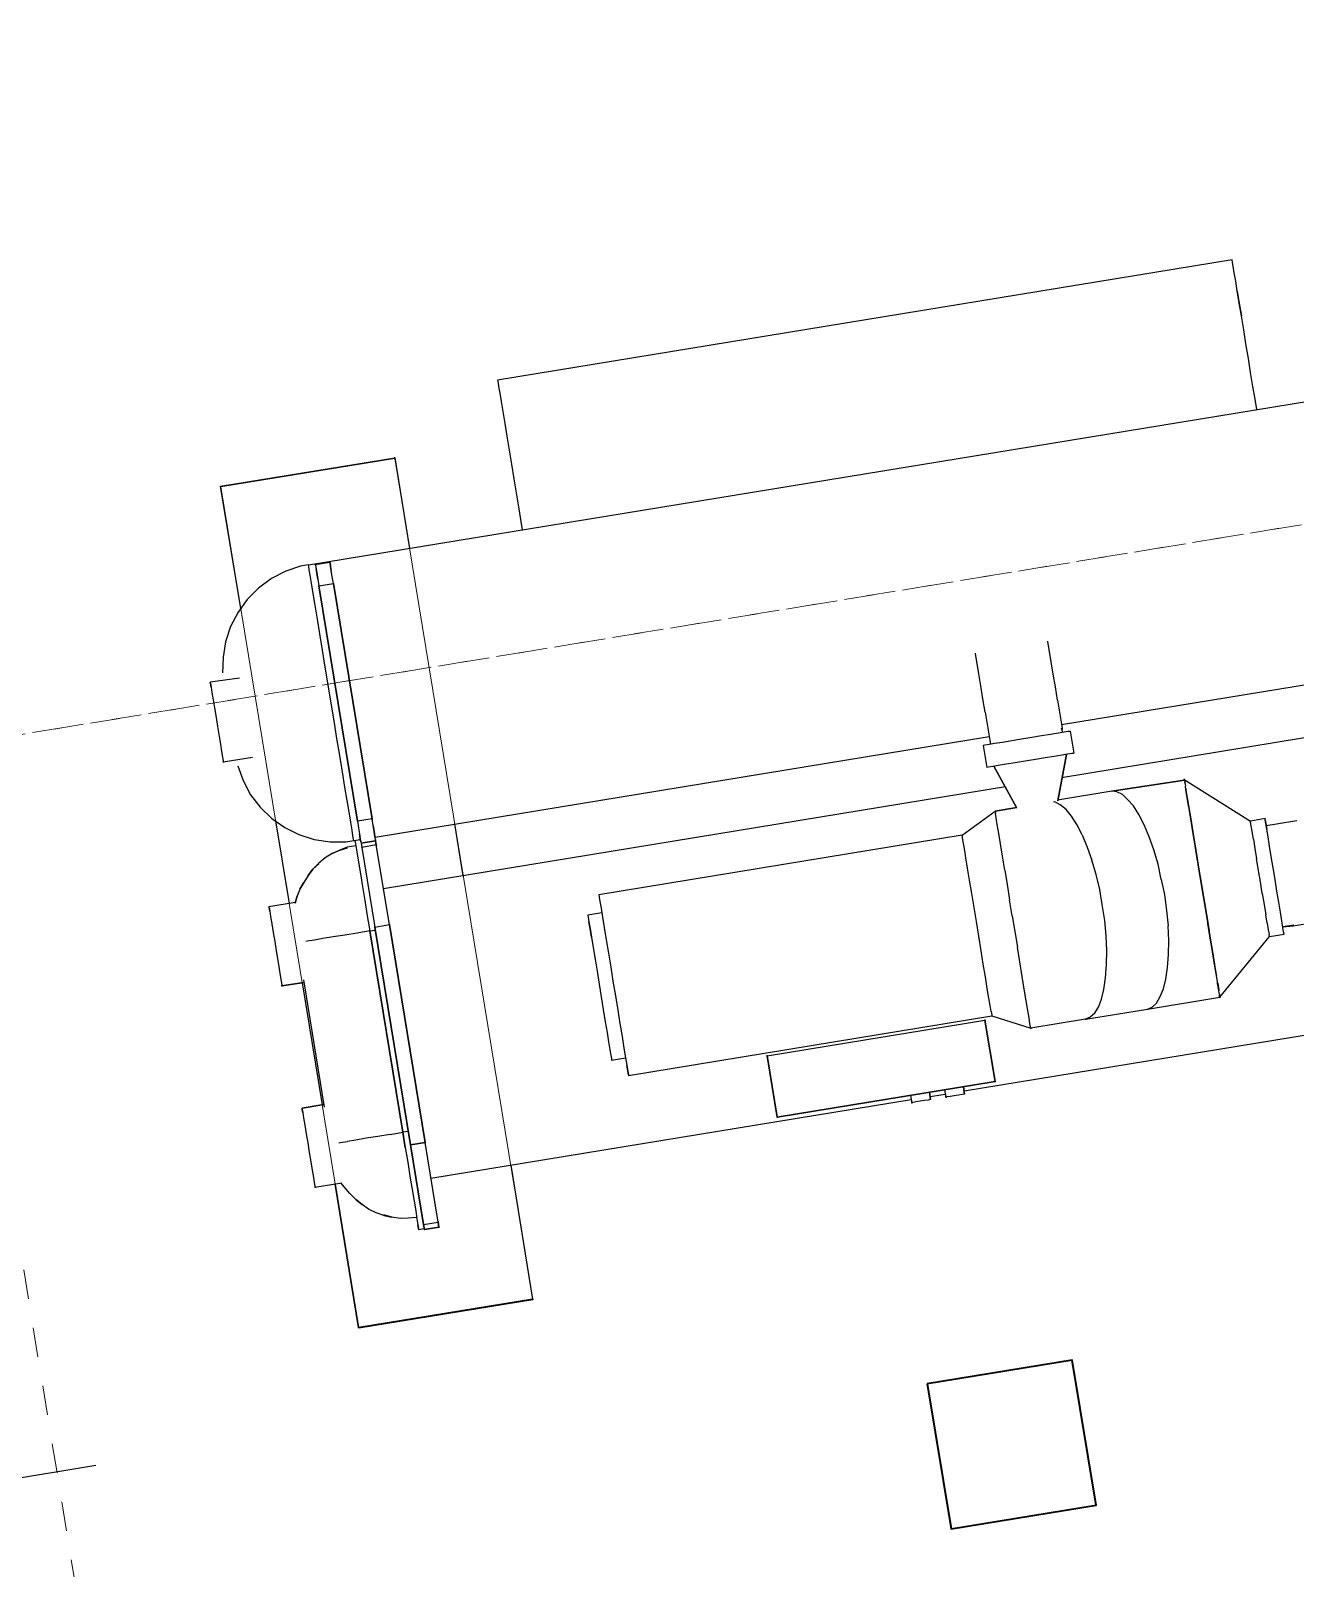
# Model space of a CAD drawing. Header units: metres. Extents: x 2 to 659295185, y -28 to 1124222152.
# Drawn here: x 655597.12 to 655601.42, y 1126538.44 to 1126543.67 of the extents above; entities that cross this region are included whole.
import ezdxf

# ---------------------------------------------------------------- set-up
doc = ezdxf.new("R2010")
doc.units = ezdxf.units.M
doc.header["$MEASUREMENT"] = 0
doc.linetypes.add('CCSM_C1_CUERPO CK$0$DASHED', pattern=[0.75, 0.5, -0.25])
doc.linetypes.add('CCSM_C1_CUERPO CK$0$DASHED2', pattern=[0.375, 0.25, -0.125])
doc.layers.get('0').update_dxf_attribs({"linetype": 'CONTINUOUS'})
doc.layers.add('CCSM_C1_CUERPO CK$0$A-EQUIPOS', color=9, linetype='CONTINUOUS')
doc.layers.add('CCSM_C1_CUERPO CK$0$A-PROYECCIONES SUP', color=5, linetype='CCSM_C1_CUERPO CK$0$DASHED')
doc.layers.add('CCSM_XREF ESTRUCTURA15$0$E-CA-COLUMNA', color=2, linetype='CONTINUOUS', lineweight=35)
doc.layers.add('CCSM_XREF ESTRUCTURA15$0$E-CC-COLUMNA', color=2, linetype='CONTINUOUS', lineweight=35)

# ---------------------------------------------------------------- blocks, each defined once
blk = doc.blocks.new('CCSM_C1_CUERPO CK$0$chiller')
for p, q in [((0.3105, 0.2518), (0.3105, 4.8491)), ((1.2611, 2.6921), (1.2611, 4.3392)), ((1.4394, 4.3392), (1.4394, 2.6627)), ((2.4382, 2.1633), (2.4382, 3.6867)), ((2.4382, 2.1633), (2.4382, 3.6867)), ((-0.1972, 3.5209), (-0.2056, 3.5209)), ((-0.2056, 3.5209), (-0.2056, 0.9883)), ((-0.1972, 3.5209), (-0.2056, 3.5209)), ((-0.1846, 3.5209), (-0.1972, 3.5209)), ((-0.1846, 3.5209), (-0.1972, 3.5209)), ((-0.1616, 3.5209), (-0.1846, 3.5209)), ((-0.1616, 3.5209), (-0.1846, 3.5209)), ((-0.1322, 3.5209), (-0.1616, 3.5209)), ((-0.1322, 3.5209), (-0.1616, 3.5209)), ((-0.0986, 3.5209), (-0.1322, 3.5209)), ((-0.0986, 3.5209), (-0.1322, 3.5209)), ((-0.0986, 3.5209), (-0.0567, 3.5209)), ((-0.0567, 3.5209), (-0.0986, 3.5209)), ((-0.0567, 3.5209), (-0.0126, 3.5209)), ((-0.0126, 3.5209), (-0.0567, 3.5209)), ((0.0357, 3.5209), (-0.0126, 3.5209)), ((0.0357, 3.5209), (-0.0126, 3.5209)), ((0.0839, 3.5209), (0.0357, 3.5209)), ((0.0839, 3.5209), (0.0357, 3.5209)), ((0.1343, 3.5209), (0.0839, 3.5209)), ((0.1343, 3.5209), (0.0839, 3.5209)), ((0.1825, 3.5209), (0.1343, 3.5209)), ((0.1825, 3.5209), (0.1343, 3.5209)), ((0.2308, 3.5209), (0.1825, 3.5209)), ((0.2308, 3.5209), (0.1825, 3.5209)), ((0.2749, 3.5209), (0.2308, 3.5209)), ((0.2749, 3.5209), (0.2308, 3.5209)), ((0.3105, 3.5209), (0.2749, 3.5209)), ((0.3105, 3.5209), (0.2749, 3.5209)), ((1.7143, 3.4286), (1.7143, 3.3593)), ((2.0647, 3.3593), (2.0647, 3.4286)), ((1.7143, 3.3593), (1.7143, 3.3237)), ((2.0626, 3.3614), (2.0626, 3.3237)), ((2.0626, 3.3237), (2.0626, 3.3614)), ((2.0626, 3.3237), (2.0647, 3.3593)), ((1.6891, 3.3237), (1.687, 3.3237)), ((1.6933, 3.3237), (1.6891, 3.3237)), ((1.6891, 3.3237), (1.6891, 3.2733)), ((1.6933, 3.3237), (1.6891, 3.3237)), ((1.6933, 3.3237), (1.7059, 3.3237)), ((1.7059, 3.3237), (1.6933, 3.3237)), ((1.7059, 3.3237), (1.7248, 3.3237)), ((1.7248, 3.3237), (1.7059, 3.3237)), ((1.7521, 3.3237), (1.7248, 3.3237)), ((1.7521, 3.3237), (1.7248, 3.3237)), ((1.7835, 3.3237), (1.7521, 3.3237)), ((1.7835, 3.3237), (1.7521, 3.3237)), ((1.8192, 3.3237), (1.7835, 3.3237)), ((1.8192, 3.3237), (1.7835, 3.3237)), ((1.8591, 3.3237), (1.8192, 3.3237)), ((1.8591, 3.3237), (1.8192, 3.3237)), ((1.8989, 3.3237), (1.8591, 3.3237)), ((1.8989, 3.3237), (1.8591, 3.3237)), ((1.9388, 3.3237), (1.8989, 3.3237)), ((1.9388, 3.3237), (1.8989, 3.3237)), ((1.9766, 3.3237), (1.9388, 3.3237)), ((1.9766, 3.3237), (1.9388, 3.3237)), ((2.0122, 3.3237), (1.9766, 3.3237)), ((2.0122, 3.3237), (1.9766, 3.3237)), ((2.0416, 3.3237), (2.0122, 3.3237)), ((2.0416, 3.3237), (2.0122, 3.3237)), ((2.0647, 3.3237), (2.0416, 3.3237)), ((2.0647, 3.3237), (2.0416, 3.3237)), ((2.0794, 3.3237), (2.0647, 3.3237)), ((2.0794, 3.3237), (2.0647, 3.3237)), ((2.0878, 3.3237), (2.0794, 3.3237)), ((2.0878, 3.3237), (2.0794, 3.3237)), ((2.0878, 3.2733), (2.0878, 3.3237)), ((2.0878, 3.2733), (2.0878, 3.3237)), ((1.5129, 3.074), (1.6891, 3.2733)), ((1.687, 3.2733), (1.6891, 3.2733)), ((1.6891, 3.2733), (1.6933, 3.2733)), ((1.7059, 3.2733), (1.6933, 3.2733)), ((1.7248, 3.2733), (1.7059, 3.2733)), ((1.7521, 3.2733), (1.7248, 3.2733)), ((1.7521, 3.2733), (1.7835, 3.2733)), ((1.7835, 3.2733), (1.8192, 3.2733)), ((1.8591, 3.2733), (1.8192, 3.2733)), ((1.8989, 3.2733), (1.8591, 3.2733)), ((1.9388, 3.2733), (1.8989, 3.2733)), ((1.9388, 3.2733), (1.9766, 3.2733)), ((1.9766, 3.2733), (2.0122, 3.2733)), ((2.0416, 3.2733), (2.0122, 3.2733)), ((2.0416, 3.2733), (2.0647, 3.2733)), ((2.0647, 3.2733), (2.0794, 3.2733)), ((2.0878, 3.2733), (2.0794, 3.2733)), ((2.264, 3.074), (2.0878, 3.2733)), ((2.264, 3.074), (2.0878, 3.2733)), ((1.5108, 3.074), (1.5129, 3.074)), ((1.515, 3.074), (1.5129, 2.8243)), ((1.5129, 2.8243), (1.515, 3.074)), ((1.5129, 3.074), (1.517, 3.074)), ((1.517, 3.074), (1.5129, 3.074)), ((1.517, 3.074), (1.5296, 3.074)), ((1.517, 3.074), (1.5296, 3.074)), ((1.5254, 3.074), (1.5233, 3.074)), ((1.5254, 3.074), (1.5233, 3.074)), ((1.5296, 3.074), (1.5359, 3.074)), ((1.5296, 3.074), (1.5359, 3.074)), ((1.538, 3.074), (1.5359, 3.074)), ((1.538, 3.074), (1.5359, 3.074)), ((1.5611, 3.074), (1.538, 3.074)), ((1.5611, 3.074), (1.538, 3.074)), ((1.5443, 3.074), (1.5485, 3.074)), ((1.5443, 3.074), (1.5485, 3.074)), ((1.5485, 3.074), (1.5758, 3.074)), ((1.5758, 3.074), (1.5485, 3.074)), ((1.5926, 3.074), (1.5611, 3.074)), ((1.5926, 3.074), (1.5611, 3.074)), ((1.5758, 3.074), (1.6094, 3.074)), ((1.6094, 3.074), (1.5758, 3.074)), ((1.6283, 3.074), (1.5926, 3.074)), ((1.6283, 3.074), (1.5926, 3.074)), ((1.6094, 3.074), (1.6492, 3.074)), ((1.6094, 3.074), (1.6492, 3.074)), ((1.6702, 3.074), (1.6283, 3.074)), ((1.6702, 3.074), (1.6283, 3.074)), ((1.6492, 3.074), (1.6933, 3.074)), ((1.6933, 3.074), (1.6492, 3.074)), ((1.7185, 3.074), (1.6702, 3.074)), ((1.7185, 3.074), (1.6702, 3.074)), ((1.6933, 3.074), (1.7416, 3.074)), ((1.7416, 3.074), (1.6933, 3.074)), ((1.7688, 3.074), (1.7185, 3.074)), ((1.7688, 3.074), (1.7185, 3.074)), ((1.7416, 3.074), (1.794, 3.074)), ((1.794, 3.074), (1.7416, 3.074)), ((1.8213, 3.074), (1.7688, 3.074)), ((1.8213, 3.074), (1.7688, 3.074)), ((1.794, 3.074), (1.8486, 3.074)), ((1.794, 3.074), (1.8486, 3.074)), ((1.8759, 3.074), (1.8213, 3.074)), ((1.8759, 3.074), (1.8213, 3.074)), ((1.8486, 3.074), (1.9031, 3.074)), ((1.9031, 3.074), (1.8486, 3.074)), ((1.9304, 3.074), (1.8759, 3.074)), ((1.9304, 3.074), (1.8759, 3.074)), ((1.9031, 3.074), (1.9577, 3.074)), ((1.9577, 3.074), (1.9031, 3.074)), ((1.9304, 3.074), (1.985, 3.074)), ((1.985, 3.074), (1.9304, 3.074)), ((1.9577, 3.074), (2.0101, 3.074)), ((1.9577, 3.074), (2.0101, 3.074)), ((1.985, 3.074), (2.0353, 3.074)), ((2.0353, 3.074), (1.985, 3.074)), ((2.0101, 3.074), (2.0605, 3.074)), ((2.0605, 3.074), (2.0101, 3.074)), ((2.0857, 3.074), (2.0353, 3.074)), ((2.0857, 3.074), (2.0353, 3.074)), ((2.0605, 3.074), (2.1067, 3.074)), ((2.1067, 3.074), (2.0605, 3.074)), ((2.1297, 3.074), (2.0857, 3.074)), ((2.1297, 3.074), (2.0857, 3.074)), ((2.1067, 3.074), (2.1507, 3.074)), ((2.1507, 3.074), (2.1067, 3.074)), ((2.1696, 3.074), (2.1297, 3.074)), ((2.1696, 3.074), (2.1297, 3.074)), ((2.1507, 3.074), (2.1864, 3.074)), ((2.1507, 3.074), (2.1864, 3.074)), ((2.2032, 3.074), (2.1696, 3.074)), ((2.2032, 3.074), (2.1696, 3.074)), ((2.1864, 3.074), (2.1906, 3.074)), ((2.1864, 3.074), (2.1906, 3.074)), ((2.2284, 3.074), (2.2032, 3.074)), ((2.2284, 3.074), (2.2032, 3.074)), ((2.2158, 3.0708), (2.2158, 3.0771)), ((2.2158, 3.074), (2.2389, 3.074)), ((2.2389, 3.074), (2.2158, 3.074)), ((2.2493, 3.074), (2.2284, 3.074)), ((2.2493, 3.074), (2.2284, 3.074)), ((2.2389, 3.074), (2.241, 3.074)), ((2.241, 3.074), (2.2389, 3.074)), ((2.2535, 3.074), (2.2493, 3.074)), ((2.2535, 3.074), (2.2493, 3.074)), ((2.2535, 3.074), (2.2556, 3.074)), ((2.2556, 3.074), (2.2535, 3.074)), ((2.2556, 3.074), (2.264, 3.074)), ((2.264, 3.074), (2.2556, 3.074)), ((2.2598, 3.0708), (2.2598, 3.0771)), ((2.2598, 3.0708), (2.2598, 3.0771)), ((2.264, 2.8243), (2.264, 3.074)), ((2.264, 3.074), (2.2661, 3.074)), ((1.7332, 2.9334), (1.687, 2.925)), ((1.7835, 2.9397), (1.7332, 2.9334)), ((1.836, 2.9418), (1.7835, 2.9397)), ((1.836, 2.9418), (1.8884, 2.9439)), ((1.8884, 2.9439), (1.943, 2.9418)), ((1.943, 2.9418), (1.9955, 2.9397)), ((2.0458, 2.9334), (1.9955, 2.9397)), ((2.092, 2.925), (2.0458, 2.9334)), ((1.5737, 2.8893), (1.5485, 2.8725)), ((1.6052, 2.9019), (1.5737, 2.8893)), ((1.6429, 2.9145), (1.6052, 2.9019)), ((1.687, 2.925), (1.6429, 2.9145)), ((2.136, 2.9145), (2.092, 2.925)), ((2.1738, 2.9019), (2.136, 2.9145)), ((2.2053, 2.8893), (2.1738, 2.9019)), ((2.2305, 2.8725), (2.2053, 2.8893)), ((1.517, 2.8411), (1.5129, 2.8243)), ((1.5296, 2.8578), (1.517, 2.8411)), ((1.5485, 2.8725), (1.5296, 2.8578)), ((2.2493, 2.8578), (2.2305, 2.8725)), ((2.2598, 2.8411), (2.2493, 2.8578)), ((2.264, 2.8243), (2.2598, 2.8411)), ((1.5108, 2.8243), (1.5129, 2.8243)), ((1.5129, 2.8243), (1.5129, 2.6375)), ((2.264, 2.6102), (2.264, 2.8243)), ((2.264, 2.8243), (2.2661, 2.8243)), ((1.7835, 2.7257), (1.7332, 2.7194)), ((1.836, 2.7298), (1.7835, 2.7257)), ((1.8884, 2.7298), (1.836, 2.7298)), ((1.943, 2.7298), (1.8884, 2.7298)), ((1.9955, 2.7257), (1.943, 2.7298)), ((2.0458, 2.7194), (1.9955, 2.7257)), ((0.9757, 2.6921), (0.9736, 2.6921)), ((1.0093, 2.6921), (0.9757, 2.6921)), ((1.0449, 2.6921), (1.0093, 2.6921)), ((1.0869, 2.6921), (1.0449, 2.6921)), ((1.131, 2.6921), (1.0869, 2.6921)), ((1.1771, 2.6921), (1.131, 2.6921)), ((1.1771, 2.6921), (1.2254, 2.6921)), ((1.2254, 2.6921), (1.2736, 2.6921)), ((1.2736, 2.6921), (1.282, 2.69)), ((1.2883, 2.6921), (1.2736, 2.69)), ((1.2883, 2.7173), (1.2883, 2.711)), ((1.2883, 2.711), (1.2883, 2.7173)), ((1.2883, 2.7173), (1.3639, 2.7173)), ((1.2883, 2.711), (1.2883, 2.6963)), ((1.2883, 2.711), (1.2883, 2.6963)), ((1.2883, 2.6963), (1.2883, 2.6774)), ((1.2883, 2.6963), (1.2883, 2.6774)), ((1.2883, 2.6774), (1.2883, 2.6501)), ((1.2883, 2.6774), (1.2883, 2.6501)), ((1.3639, 2.711), (1.3639, 2.7173)), ((1.3639, 2.7173), (1.3639, 2.711)), ((1.3639, 2.711), (1.3639, 2.6963)), ((1.3639, 2.711), (1.3639, 2.6963)), ((1.3639, 2.6963), (1.3639, 2.6774)), ((1.3639, 2.6963), (1.3639, 2.6774)), ((1.515, 2.6375), (1.3639, 2.6921)), ((1.3639, 2.6921), (1.515, 2.6375)), ((1.3639, 2.6774), (1.3639, 2.6501)), ((1.3639, 2.6774), (1.3639, 2.6501)), ((1.5737, 2.6753), (1.5485, 2.6606)), ((1.6052, 2.6879), (1.5737, 2.6753)), ((1.6429, 2.7005), (1.6052, 2.6879)), ((1.6429, 2.7005), (1.687, 2.711)), ((1.687, 2.711), (1.7332, 2.7194)), ((2.092, 2.711), (2.0458, 2.7194)), ((2.136, 2.7005), (2.092, 2.711)), ((2.1738, 2.6879), (2.136, 2.7005)), ((2.2053, 2.6753), (2.1738, 2.6879)), ((2.2305, 2.6606), (2.2053, 2.6753)), ((1.2883, 2.6501), (1.2883, 2.6186)), ((1.2883, 2.6501), (1.2883, 2.6186)), ((1.2883, 2.6186), (1.2883, 2.5851)), ((1.2883, 2.6186), (1.2883, 2.5851)), ((1.3639, 2.6501), (1.3639, 2.6186)), ((1.3639, 2.6501), (1.3639, 2.6186)), ((1.3639, 2.6186), (1.3639, 2.5851)), ((1.3639, 2.6186), (1.3639, 2.5851)), ((1.5296, 2.6438), (1.517, 2.627)), ((1.517, 2.627), (1.517, 2.6228)), ((1.5485, 2.6606), (1.5296, 2.6438)), ((2.2493, 2.6438), (2.2305, 2.6606)), ((2.2493, 2.6438), (2.2598, 2.627)), ((2.2598, 2.627), (2.264, 2.6102)), ((1.2862, 2.5662), (1.2883, 2.5662)), ((1.2883, 2.5851), (1.2883, 2.5494)), ((1.2883, 2.5851), (1.2883, 2.5494)), ((1.3639, 2.5851), (1.3639, 2.5494)), ((1.3639, 2.5851), (1.3639, 2.5494)), ((2.264, 2.6102), (2.264, 2.4214)), ((2.264, 2.6102), (2.2661, 2.6102)), ((1.2883, 2.5494), (1.2883, 2.5158)), ((1.2883, 2.5494), (1.2883, 2.5158)), ((1.2883, 2.5158), (1.2883, 2.4844)), ((1.2883, 2.5158), (1.2883, 2.4844)), ((1.3639, 2.5494), (1.3639, 2.5158)), ((1.3639, 2.5494), (1.3639, 2.5158)), ((1.3639, 2.5158), (1.3639, 2.4844)), ((1.3639, 2.5158), (1.3639, 2.4844)), ((1.2883, 2.4844), (1.2883, 2.4571)), ((1.2883, 2.4844), (1.2883, 2.4571)), ((1.3639, 2.4424), (1.515, 2.4948)), ((1.515, 2.4948), (1.3639, 2.4424)), ((1.3639, 2.4844), (1.3639, 2.4571)), ((1.3639, 2.4844), (1.3639, 2.4571)), ((1.4394, 2.4697), (1.4394, 0.3252)), ((1.515, 2.4214), (1.515, 2.4969)), ((1.515, 2.4969), (1.515, 2.4214)), ((0.9757, 2.4424), (0.9736, 2.4424)), ((1.0093, 2.4424), (0.9757, 2.4424)), ((1.0449, 2.4424), (1.0093, 2.4424)), ((1.0869, 2.4424), (1.0449, 2.4424)), ((1.131, 2.4424), (1.0869, 2.4424)), ((1.1771, 2.4424), (1.131, 2.4424)), ((1.1771, 2.4424), (1.2254, 2.4424)), ((1.2254, 2.4424), (1.2736, 2.4424)), ((1.2611, 0.3252), (1.2611, 2.4424)), ((1.2736, 2.4424), (1.2883, 2.4424)), ((1.2883, 2.4571), (1.2883, 2.4382)), ((1.2883, 2.4571), (1.2883, 2.4382)), ((1.2883, 2.4382), (1.2883, 2.4235)), ((1.2883, 2.4382), (1.2883, 2.4235)), ((1.2883, 2.4235), (1.2883, 2.4172)), ((1.2883, 2.4235), (1.2883, 2.4172)), ((1.2883, 2.4172), (1.3639, 2.4172)), ((1.3639, 2.4571), (1.3639, 2.4382)), ((1.3639, 2.4571), (1.3639, 2.4382)), ((1.3639, 2.4382), (1.3639, 2.4235)), ((1.3639, 2.4382), (1.3639, 2.4235)), ((1.3639, 2.4235), (1.3639, 2.4172)), ((1.3639, 2.4235), (1.3639, 2.4172)), ((1.5779, 2.2976), (1.515, 2.4214)), ((1.515, 2.4214), (1.5233, 2.4214)), ((1.5779, 2.2976), (1.515, 2.4214)), ((1.538, 2.4214), (1.5233, 2.4214)), ((1.5611, 2.4214), (1.538, 2.4214)), ((1.5926, 2.4214), (1.5611, 2.4214)), ((1.6283, 2.4214), (1.5926, 2.4214)), ((1.6702, 2.4214), (1.6283, 2.4214)), ((1.7185, 2.4214), (1.6702, 2.4214)), ((1.7185, 2.4214), (1.7688, 2.4214)), ((1.7688, 2.4214), (1.8213, 2.4214)), ((1.8759, 2.4214), (1.8213, 2.4214)), ((1.8759, 2.4214), (1.9304, 2.4214)), ((1.9304, 2.4214), (1.985, 2.4214)), ((2.0353, 2.4214), (1.985, 2.4214)), ((2.0857, 2.4214), (2.0353, 2.4214)), ((2.1297, 2.4214), (2.0857, 2.4214)), ((2.1696, 2.4214), (2.1297, 2.4214)), ((2.2032, 2.4214), (2.1696, 2.4214)), ((2.2011, 2.2976), (2.264, 2.4214)), ((2.2284, 2.4214), (2.2032, 2.4214)), ((2.2493, 2.4214), (2.2284, 2.4214)), ((2.2598, 2.4214), (2.2493, 2.4214)), ((2.264, 2.4214), (2.2598, 2.4214)), ((2.264, 2.4214), (2.2661, 2.4214)), ((1.5863, 2.2976), (1.5779, 2.2976)), ((1.5779, 2.2976), (1.5779, 1.0449)), ((1.5779, 2.2976), (1.5779, 1.0449)), ((1.601, 2.2976), (1.5863, 2.2976)), ((1.6241, 2.2976), (1.601, 2.2976)), ((1.6555, 2.2976), (1.6241, 2.2976)), ((1.6912, 2.2976), (1.6555, 2.2976)), ((1.7332, 2.2976), (1.6912, 2.2976)), ((1.7793, 2.2976), (1.7332, 2.2976)), ((1.8276, 2.2976), (1.7793, 2.2976)), ((1.8759, 2.2976), (1.8276, 2.2976)), ((1.9262, 2.2976), (1.8759, 2.2976)), ((1.9766, 2.2976), (1.9262, 2.2976)), ((2.0227, 2.2976), (1.9766, 2.2976)), ((2.0668, 2.2976), (2.0227, 2.2976)), ((2.1067, 2.2976), (2.0668, 2.2976)), ((2.1402, 2.2976), (2.1067, 2.2976)), ((2.1654, 2.2976), (2.1402, 2.2976)), ((2.1864, 2.2976), (2.1654, 2.2976)), ((2.1864, 2.2976), (2.199, 2.2976)), ((2.199, 2.2976), (2.2011, 2.2976)), ((2.2011, 1.0449), (2.2011, 2.2976)), ((2.2011, 2.2976), (2.2032, 2.2976)), ((2.2095, 2.2724), (2.2137, 2.2724)), ((2.2095, 2.2724), (2.2116, 2.2724)), ((2.2116, 1.5212), (2.2116, 2.2724)), ((2.2116, 2.2724), (2.4235, 2.2724)), ((2.2116, 1.5212), (2.2116, 2.2724)), ((2.4235, 2.2724), (2.2116, 2.2724)), ((2.4214, 2.2724), (2.4256, 2.2724)), ((2.4235, 1.5212), (2.4235, 2.2724)), ((2.4235, 2.2724), (2.4235, 1.5212)), ((2.4256, 2.2724), (2.4235, 2.2724)), ((2.4235, 2.1633), (2.4487, 2.1633)), ((2.4487, 2.1633), (2.4235, 2.1633)), ((2.4487, 2.1633), (2.4487, 2.1549)), ((2.4487, 2.1633), (2.4487, 2.1549)), ((2.4487, 2.1549), (2.4487, 2.1423)), ((2.4487, 2.1549), (2.4487, 2.1423)), ((2.4235, 2.0983), (2.4487, 2.0983)), ((2.4235, 2.0983), (2.4256, 2.0983)), ((2.4382, 2.0458), (2.4382, 2.0983)), ((2.4382, 2.0458), (2.4382, 2.0983)), ((2.4466, 2.0983), (2.4508, 2.0983)), ((2.4487, 2.1423), (2.4487, 2.1276)), ((2.4487, 2.1423), (2.4487, 2.1276)), ((2.4487, 2.1276), (2.4487, 2.113)), ((2.4487, 2.1276), (2.4487, 2.113)), ((2.4487, 2.113), (2.4487, 2.1025)), ((2.4487, 2.113), (2.4487, 2.1025)), ((2.4487, 2.0983), (2.4487, 2.1025)), ((2.4487, 2.1025), (2.4487, 2.0983)), ((2.4235, 2.0458), (2.4487, 2.0458)), ((2.4487, 2.0458), (2.4235, 2.0458)), ((2.4487, 2.0458), (2.4487, 2.0374)), ((2.4487, 2.0458), (2.4487, 2.0374)), ((2.4487, 2.0374), (2.4487, 2.0248)), ((2.4487, 2.0374), (2.4487, 2.0248)), ((2.4487, 2.0248), (2.4487, 2.0101)), ((2.4487, 2.0248), (2.4487, 2.0101)), ((2.4487, 2.0101), (2.4487, 1.9955)), ((2.4487, 2.0101), (2.4487, 1.9955)), ((2.4487, 1.9955), (2.4487, 1.985)), ((2.4487, 1.9955), (2.4487, 1.985)), ((2.4235, 1.9808), (2.4487, 1.9808)), ((2.4235, 1.9808), (2.4256, 1.9808)), ((2.4382, 0.3252), (2.4382, 1.9808)), ((2.4382, 0.3252), (2.4382, 1.9808)), ((2.4466, 1.9808), (2.4508, 1.9808)), ((2.4487, 1.9808), (2.4487, 1.985)), ((2.4487, 1.985), (2.4487, 1.9808)), ((2.2095, 1.5212), (2.2137, 1.5212)), ((2.2095, 1.5212), (2.2116, 1.5212)), ((2.4235, 1.5212), (2.2116, 1.5212)), ((2.2116, 1.5212), (2.4235, 1.5212)), ((2.4214, 1.5212), (2.4256, 1.5212)), ((2.4235, 1.5212), (2.4256, 1.5212)), ((1.5779, 1.0449), (1.5863, 1.0449)), ((1.5779, 1.0449), (1.5863, 1.0449)), ((1.5863, 1.0449), (1.601, 1.0449)), ((1.5863, 1.0449), (1.601, 1.0449)), ((1.601, 1.0449), (1.6241, 1.0449)), ((1.601, 1.0449), (1.6241, 1.0449)), ((1.6241, 1.0449), (1.6555, 1.0449)), ((1.6241, 1.0449), (1.6555, 1.0449)), ((1.6408, 1.0449), (1.6408, 0.9967)), ((1.6408, 1.0449), (1.6408, 0.9967)), ((1.6408, 0.9967), (1.6471, 0.9967)), ((1.6408, 0.9967), (1.6471, 0.9967)), ((1.6471, 0.9967), (1.6639, 0.9967)), ((1.6471, 0.9967), (1.6639, 0.9967)), ((1.6555, 1.0449), (1.6912, 1.0449)), ((1.6555, 1.0449), (1.6912, 1.0449)), ((1.687, 0.9967), (1.6639, 0.9967)), ((1.6639, 0.9967), (1.687, 0.9967)), ((1.7164, 0.9967), (1.687, 0.9967)), ((1.687, 0.9967), (1.7164, 0.9967)), ((1.6912, 1.0449), (1.7332, 1.0449)), ((1.6912, 1.0449), (1.7332, 1.0449)), ((1.7164, 0.9967), (1.7521, 0.9967)), ((1.7164, 0.9967), (1.7521, 0.9967)), ((1.7332, 1.0449), (1.7793, 1.0449)), ((1.7332, 1.0449), (1.7793, 1.0449)), ((1.7521, 0.9967), (1.7919, 0.9967)), ((1.7521, 0.9967), (1.7919, 0.9967)), ((1.7793, 1.0449), (1.8276, 1.0449)), ((1.7793, 1.0449), (1.8276, 1.0449)), ((1.7919, 0.9967), (1.8339, 0.9967)), ((1.7919, 0.9967), (1.8339, 0.9967)), ((1.8276, 1.0449), (1.8759, 1.0449)), ((1.8276, 1.0449), (1.8759, 1.0449)), ((1.8339, 0.9967), (1.878, 0.9967)), ((1.8339, 0.9967), (1.878, 0.9967)), ((1.8759, 1.0449), (1.9262, 1.0449)), ((1.8759, 1.0449), (1.9262, 1.0449)), ((1.878, 0.9967), (1.922, 0.9967)), ((1.878, 0.9967), (1.922, 0.9967)), ((1.922, 0.9967), (1.9661, 0.9967)), ((1.922, 0.9967), (1.9661, 0.9967)), ((1.9262, 1.0449), (1.9766, 1.0449)), ((1.9262, 1.0449), (1.9766, 1.0449)), ((1.9661, 0.9967), (2.008, 0.9967)), ((1.9661, 0.9967), (2.008, 0.9967)), ((1.9766, 1.0449), (2.0227, 1.0449)), ((1.9766, 1.0449), (2.0227, 1.0449)), ((2.008, 0.9967), (2.0458, 0.9967)), ((2.008, 0.9967), (2.0458, 0.9967)), ((2.0227, 1.0449), (2.0668, 1.0449)), ((2.0227, 1.0449), (2.0668, 1.0449)), ((2.0458, 0.9967), (2.0773, 0.9967)), ((2.0458, 0.9967), (2.0773, 0.9967)), ((2.0668, 1.0449), (2.1067, 1.0449)), ((2.0668, 1.0449), (2.1067, 1.0449)), ((2.0773, 0.9967), (2.1046, 0.9967)), ((2.0773, 0.9967), (2.1046, 0.9967)), ((2.1046, 0.9967), (2.1234, 0.9967)), ((2.1046, 0.9967), (2.1234, 0.9967)), ((2.1067, 1.0449), (2.1402, 1.0449)), ((2.1067, 1.0449), (2.1402, 1.0449)), ((2.1234, 0.9967), (2.136, 0.9967)), ((2.1234, 0.9967), (2.136, 0.9967)), ((2.136, 0.9967), (2.1402, 0.9967)), ((2.136, 0.9967), (2.1402, 0.9967)), ((2.1402, 0.9967), (2.1402, 1.0449)), ((2.1402, 1.0449), (2.1654, 1.0449)), ((2.1402, 1.0449), (2.1654, 1.0449)), ((2.1402, 0.9967), (2.1423, 0.9967)), ((2.1654, 1.0449), (2.1864, 1.0449)), ((2.1864, 1.0449), (2.1654, 1.0449)), ((2.1864, 1.0449), (2.199, 1.0449)), ((2.199, 1.0449), (2.1864, 1.0449)), ((2.199, 1.0449), (2.2011, 1.0449)), ((2.199, 1.0449), (2.2011, 1.0449)), ((2.2011, 1.0449), (2.2032, 1.0449)), ((-0.2056, 0.9883), (-0.1972, 0.9883)), ((-0.2056, 0.9883), (-0.1972, 0.9883)), ((-0.1972, 0.9883), (-0.1846, 0.9883)), ((-0.1972, 0.9883), (-0.1846, 0.9883)), ((-0.1846, 0.9883), (-0.1616, 0.9883)), ((-0.1846, 0.9883), (-0.1616, 0.9883)), ((-0.1616, 0.9883), (-0.1322, 0.9883)), ((-0.1616, 0.9883), (-0.1322, 0.9883)), ((-0.1322, 0.9883), (-0.0986, 0.9883)), ((-0.1322, 0.9883), (-0.0986, 0.9883)), ((-0.0986, 0.9883), (-0.0567, 0.9883)), ((-0.0986, 0.9883), (-0.0567, 0.9883)), ((-0.0567, 0.9883), (-0.0126, 0.9883)), ((-0.0567, 0.9883), (-0.0126, 0.9883)), ((-0.0126, 0.9883), (0.0357, 0.9883)), ((-0.0126, 0.9883), (0.0357, 0.9883)), ((0.0357, 0.9883), (0.0839, 0.9883)), ((0.0357, 0.9883), (0.0839, 0.9883)), ((0.0839, 0.9883), (0.1343, 0.9883)), ((0.0839, 0.9883), (0.1343, 0.9883)), ((0.1343, 0.9883), (0.1825, 0.9883)), ((0.1343, 0.9883), (0.1825, 0.9883)), ((0.1825, 0.9883), (0.2308, 0.9883)), ((0.1825, 0.9883), (0.2308, 0.9883)), ((0.2308, 0.9883), (0.2749, 0.9883)), ((0.2308, 0.9883), (0.2749, 0.9883)), ((0.2749, 0.9883), (0.3105, 0.9883)), ((0.2749, 0.9883), (0.3105, 0.9883)), ((-0.0042, 0.6001), (-0.0021, 0.6001)), ((-0.0042, 0.6001), (0, 0.6001)), ((-0.0021, 0), (-0.0021, 0.6001)), ((-0.0021, 0.6001), (0.3105, 0.6001)), ((-0.0021, 0), (-0.0021, 0.6001)), ((-0.0021, 0.6001), (0.3105, 0.6001)), ((1.4394, 0.6001), (1.2611, 0.6001)), ((1.4394, 0.6001), (1.2611, 0.6001)), ((2.4382, 0.6001), (2.8998, 0.6001)), ((2.4382, 0.6001), (2.8998, 0.6001)), ((2.8977, 0.6001), (2.9019, 0.6001)), ((2.8998, 0.6001), (2.8998, 0)), ((2.8998, 0.6001), (2.8998, 0)), ((2.8998, 0.6001), (2.9019, 0.6001)), ((0.3105, 0.3252), (0.3126, 0.3252)), ((0.3126, 0.3252), (0.3126, 0.2749)), ((0.3147, 0.3252), (0.3126, 0.3252)), ((0.3126, 0.2749), (0.3126, 0.3252)), ((0.3147, 0.3252), (0.3126, 0.3252)), ((0.3147, 0.3252), (0.3273, 0.3252)), ((0.3273, 0.3252), (0.3147, 0.3252)), ((0.3273, 0.3252), (0.342, 0.3252)), ((0.342, 0.3252), (0.3273, 0.3252)), ((0.363, 0.3252), (0.342, 0.3252)), ((0.363, 0.3252), (0.342, 0.3252)), ((0.3861, 0.3252), (0.363, 0.3252)), ((0.3861, 0.3252), (0.363, 0.3252)), ((0.384, 0.3252), (0.3882, 0.3252)), ((0.3861, 0.2749), (0.3861, 0.3252)), ((0.3861, 0.3252), (1.1981, 0.3252)), ((1.1981, 0.3252), (0.3861, 0.3252)), ((1.196, 0.3252), (1.2002, 0.3252)), ((1.1981, 0.3252), (1.1981, 0.2749)), ((1.2212, 0.3252), (1.1981, 0.3252)), ((1.2212, 0.3252), (1.1981, 0.3252)), ((1.2212, 0.3252), (1.2422, 0.3252)), ((1.2422, 0.3252), (1.2212, 0.3252)), ((1.2422, 0.3252), (1.259, 0.3252)), ((1.259, 0.3252), (1.2422, 0.3252)), ((1.2695, 0.3252), (1.259, 0.3252)), ((1.2695, 0.3252), (1.259, 0.3252)), ((1.2695, 0.3252), (1.2736, 0.3252)), ((1.2736, 0.3252), (1.2695, 0.3252)), ((1.2736, 0.3252), (1.2883, 0.3252)), ((1.2736, 0.3252), (1.2736, 0.2749)), ((1.2736, 0.2749), (1.2736, 0.3252)), ((1.2883, 0.3252), (1.2736, 0.3252)), ((1.2736, 0.3252), (1.2757, 0.3252)), ((1.2736, 0.3252), (1.2757, 0.3252)), ((1.2862, 0.3252), (1.2904, 0.3252)), ((1.2883, 0.3252), (1.2883, 0.2749)), ((1.5632, 0.3252), (1.2883, 0.3252)), ((1.5632, 0.3252), (1.2883, 0.3252)), ((1.5653, 0.3252), (1.5611, 0.3252)), ((1.5611, 0.3252), (1.5632, 0.3252)), ((1.5632, 0.2749), (1.5632, 0.3252)), ((1.5632, 0.2749), (1.5632, 0.3252)), ((1.5632, 0.3252), (2.3144, 0.3252)), ((2.3144, 0.3252), (1.5632, 0.3252)), ((2.3123, 0.3252), (2.3165, 0.3252)), ((2.5893, 0.3252), (2.3144, 0.3252)), ((2.3144, 0.2749), (2.3144, 0.3252)), ((2.3144, 0.3252), (2.3144, 0.2749)), ((2.5893, 0.3252), (2.3144, 0.3252)), ((2.3165, 0.3252), (2.3144, 0.3252)), ((2.5872, 0.3252), (2.5914, 0.3252)), ((2.5893, 0.3252), (2.6061, 0.3252)), ((2.5893, 0.2749), (2.5893, 0.3252)), ((2.6061, 0.3252), (2.5893, 0.3252)), ((2.604, 0.3252), (2.6081, 0.3252)), ((2.6061, 0.3252), (2.6061, 0.2749)), ((2.6061, 0.2749), (2.6061, 0.3252)), ((2.6061, 0.3252), (2.6081, 0.3252)), ((0.3105, 0.2749), (0.3126, 0.2749)), ((0.3147, 0.2749), (0.3126, 0.2749)), ((0.3126, 0.2749), (0.3147, 0.2749)), ((0.3147, 0.2749), (0.3273, 0.2749)), ((0.3147, 0.2749), (0.3273, 0.2749)), ((0.342, 0.2749), (0.3273, 0.2749)), ((0.3273, 0.2749), (0.342, 0.2749)), ((0.363, 0.2749), (0.342, 0.2749)), ((0.342, 0.2749), (0.363, 0.2749)), ((0.363, 0.2749), (0.3861, 0.2749)), ((0.363, 0.2749), (0.3861, 0.2749)), ((0.384, 0.2749), (0.3882, 0.2749)), ((1.1981, 0.2749), (0.3861, 0.2749)), ((0.3861, 0.2749), (1.1981, 0.2749)), ((1.196, 0.2749), (1.2002, 0.2749)), ((1.1981, 0.2749), (1.2212, 0.2749)), ((1.1981, 0.2749), (1.2212, 0.2749)), ((1.2212, 0.2749), (1.2422, 0.2749)), ((1.2212, 0.2749), (1.2422, 0.2749)), ((1.259, 0.2749), (1.2422, 0.2749)), ((1.2422, 0.2749), (1.259, 0.2749)), ((1.2695, 0.2749), (1.259, 0.2749)), ((1.259, 0.2749), (1.2695, 0.2749)), ((1.2611, 0.2518), (1.2611, 0.2749)), ((1.2695, 0.2749), (1.2736, 0.2749)), ((1.2695, 0.2749), (1.2736, 0.2749)), ((1.2736, 0.2749), (1.2883, 0.2749)), ((1.2736, 0.2749), (1.2883, 0.2749)), ((1.2736, 0.2749), (1.2757, 0.2749)), ((1.2736, 0.2749), (1.2757, 0.2749)), ((1.2862, 0.2749), (1.2904, 0.2749)), ((1.2883, 0.2749), (1.5632, 0.2749)), ((1.2883, 0.2749), (1.5632, 0.2749)), ((1.5653, 0.2749), (1.5611, 0.2749)), ((1.5611, 0.2749), (1.5632, 0.2749)), ((2.3144, 0.2749), (1.5632, 0.2749)), ((1.5632, 0.2749), (2.3144, 0.2749)), ((1.5737, 0.256), (1.5737, 0.2749)), ((2.2682, 0.2749), (2.2682, 0.256)), ((2.3123, 0.2749), (2.3165, 0.2749)), ((2.5893, 0.2749), (2.3144, 0.2749)), ((2.3144, 0.2749), (2.5893, 0.2749)), ((2.3165, 0.2749), (2.3144, 0.2749)), ((2.5872, 0.2749), (2.5914, 0.2749)), ((2.6061, 0.2749), (2.5893, 0.2749)), ((2.5893, 0.2749), (2.6061, 0.2749)), ((2.604, 0.2749), (2.6081, 0.2749)), ((2.604, 0.2749), (2.604, 0.256)), ((2.6061, 0.2749), (2.6081, 0.2749)), ((0.3147, 0.2518), (0.3105, 0.2518)), ((0.3105, 0.2518), (0.3105, 0.2245)), ((0.3105, 0.2245), (0.3189, 0.1721)), ((0.3273, 0.2518), (0.3147, 0.2518)), ((0.3462, 0.2518), (0.3273, 0.2518)), ((0.3735, 0.2518), (0.3462, 0.2518)), ((0.4092, 0.2518), (0.3735, 0.2518)), ((0.449, 0.2518), (0.4092, 0.2518)), ((0.4973, 0.2518), (0.449, 0.2518)), ((0.5476, 0.2518), (0.4973, 0.2518)), ((0.6043, 0.2518), (0.5476, 0.2518)), ((0.6631, 0.2518), (0.6043, 0.2518)), ((0.7239, 0.2518), (0.6631, 0.2518)), ((0.7869, 0.2518), (0.7239, 0.2518)), ((0.8477, 0.2518), (0.7869, 0.2518)), ((0.9086, 0.2518), (0.8477, 0.2518)), ((0.9673, 0.2518), (0.9086, 0.2518)), ((1.024, 0.2518), (0.9673, 0.2518)), ((1.0764, 0.2518), (1.024, 0.2518)), ((1.1226, 0.2518), (1.0764, 0.2518)), ((1.1624, 0.2518), (1.1226, 0.2518)), ((1.1981, 0.2518), (1.1624, 0.2518)), ((1.2254, 0.2518), (1.1981, 0.2518)), ((1.2443, 0.2518), (1.2254, 0.2518)), ((1.2569, 0.2518), (1.2443, 0.2518)), ((1.2527, 0.1721), (1.2611, 0.2245)), ((1.2611, 0.2518), (1.2569, 0.2518)), ((1.2611, 0.256), (1.2736, 0.256)), ((1.2611, 0.256), (1.2736, 0.256)), ((1.2611, 0.2245), (1.2611, 0.2518)), ((1.2611, 0.2518), (1.2632, 0.2518)), ((1.2736, 0.256), (1.3009, 0.256)), ((1.2736, 0.256), (1.3009, 0.256)), ((1.2799, 0.256), (1.2799, 0.2266)), ((1.2799, 0.2266), (1.2862, 0.1993)), ((1.2799, 0.2266), (1.2862, 0.1993)), ((1.2862, 0.1993), (1.282, 0.2266)), ((1.3009, 0.256), (1.3366, 0.256)), ((1.3009, 0.256), (1.3366, 0.256)), ((1.3366, 0.256), (1.3765, 0.256)), ((1.3366, 0.256), (1.3765, 0.256)), ((1.3765, 0.256), (1.4205, 0.256)), ((1.3765, 0.256), (1.4205, 0.256)), ((1.4205, 0.256), (1.4688, 0.256)), ((1.4205, 0.256), (1.4688, 0.256)), ((1.4688, 0.256), (1.5212, 0.256)), ((1.4688, 0.256), (1.5212, 0.256)), ((1.5212, 0.256), (1.5737, 0.256)), ((1.5212, 0.256), (1.5737, 0.256)), ((1.5716, 0.256), (1.5758, 0.256)), ((1.5737, 0.256), (2.2682, 0.256)), ((2.2682, 0.256), (1.5737, 0.256)), ((1.5737, 0.256), (1.5737, 0.2119)), ((1.5737, 0.2119), (1.5737, 0.17)), ((2.2661, 0.256), (2.2703, 0.256)), ((2.2682, 0.256), (2.3207, 0.256)), ((2.3207, 0.256), (2.2682, 0.256)), ((2.2682, 0.2119), (2.2682, 0.256)), ((2.2682, 0.2119), (2.2682, 0.17)), ((2.3207, 0.256), (2.371, 0.256)), ((2.3207, 0.256), (2.371, 0.256)), ((2.371, 0.256), (2.4193, 0.256)), ((2.371, 0.256), (2.4193, 0.256)), ((2.4193, 0.256), (2.4655, 0.256)), ((2.4193, 0.256), (2.4655, 0.256)), ((2.4655, 0.256), (2.5053, 0.256)), ((2.4655, 0.256), (2.5053, 0.256)), ((2.5053, 0.256), (2.5389, 0.256)), ((2.5053, 0.256), (2.5389, 0.256)), ((2.5389, 0.256), (2.5662, 0.256)), ((2.5389, 0.256), (2.5662, 0.256)), ((2.5599, 0.2266), (2.5557, 0.1993)), ((2.562, 0.256), (2.5599, 0.2266)), ((2.5662, 0.256), (2.5872, 0.256)), ((2.5662, 0.256), (2.5872, 0.256)), ((2.5998, 0.256), (2.5872, 0.256)), ((2.5872, 0.256), (2.5998, 0.256)), ((2.604, 0.256), (2.5998, 0.256)), ((2.604, 0.256), (2.5998, 0.256)), ((0.3189, 0.1721), (0.3357, 0.1196)), ((1.2359, 0.1196), (1.2527, 0.1721)), ((1.2862, 0.1993), (1.2925, 0.1721)), ((1.2925, 0.1721), (1.2862, 0.1993)), ((1.2925, 0.1721), (1.303, 0.1469)), ((1.5737, 0.17), (1.5737, 0.1301)), ((2.2682, 0.17), (2.2682, 0.1301)), ((2.5473, 0.1721), (2.5347, 0.1469)), ((2.5368, 0.1469), (2.5473, 0.1721)), ((2.5473, 0.1721), (2.5368, 0.1469)), ((2.5557, 0.1993), (2.5473, 0.1721)), ((0.3357, 0.1196), (0.3609, 0.0713)), ((1.2107, 0.0713), (1.2359, 0.1196)), ((1.303, 0.1469), (1.3177, 0.1217)), ((1.3177, 0.1217), (1.3345, 0.0986)), ((1.3177, 0.1217), (1.3345, 0.0986)), ((1.3345, 0.0986), (1.3198, 0.1217)), ((1.5737, 0.1301), (1.5737, 0.0944)), ((2.2682, 0.1301), (2.2682, 0.0944)), ((2.5242, 0.1217), (2.5074, 0.0986)), ((2.5368, 0.1469), (2.5242, 0.1217)), ((0.3609, 0.0713), (0.3924, 0.0273)), ((1.1792, 0.0273), (1.2107, 0.0713)), ((1.3345, 0.0986), (1.3534, 0.0797)), ((1.3534, 0.0797), (1.3345, 0.0986)), ((1.3534, 0.0797), (1.3744, 0.0608)), ((1.3744, 0.0608), (1.3953, 0.0441)), ((1.3953, 0.0441), (1.3744, 0.0608)), ((1.5737, 0.0944), (1.5737, 0.065)), ((1.5737, 0.065), (1.5737, 0.0399)), ((2.2682, 0.0944), (2.2682, 0.065)), ((2.2682, 0.0399), (2.2682, 0.065)), ((2.4676, 0.0608), (2.4445, 0.0441)), ((2.4885, 0.0797), (2.4676, 0.0608)), ((2.4676, 0.0608), (2.4885, 0.0797)), ((2.5074, 0.0986), (2.4885, 0.0797)), ((-0.0042, 0), (-0.0021, 0)), ((-0.0042, 0), (0, 0)), ((0.4197, 0), (-0.0021, 0)), ((0.4197, 0), (-0.0021, 0)), ((0.3924, 0.0273), (0.4301, -0.0105)), ((1.1415, -0.0105), (1.1792, 0.0273)), ((1.3953, 0.0441), (1.4205, 0.0294)), ((1.3953, 0.0441), (1.4205, 0.0294)), ((1.4205, 0.0294), (1.3974, 0.0441)), ((1.4205, 0.0294), (1.4394, 0.021)), ((1.4394, 0.021), (1.4205, 0.0294)), ((1.4373, 0.021), (1.4373, -0.0692)), ((1.5737, 0.0399), (1.5737, 0.0357)), ((1.7017, 0.0063), (2.1402, 0.0063)), ((1.7017, 0.0063), (2.1402, 0.0063)), ((1.7101, 0.0063), (1.7101, -0.0692)), ((1.7101, -0.0692), (1.7101, 0.0063)), ((1.7101, 0), (2.1318, 0)), ((1.7101, 0), (2.1318, 0)), ((2.1318, -0.0692), (2.1318, 0.0063)), ((2.1318, 0.0063), (2.1318, -0.0692)), ((2.2682, 0.0357), (2.2682, 0.0399)), ((2.4193, 0.0294), (2.4046, 0.021)), ((2.4046, -0.0692), (2.4046, 0.0231)), ((2.4046, 0), (2.8998, 0)), ((2.8998, 0), (2.4046, 0)), ((2.4445, 0.0441), (2.4193, 0.0294)), ((2.8998, 0), (2.9019, 0)), ((0.4301, -0.0105), (0.4742, -0.0441)), ((0.4742, -0.0441), (0.5225, -0.0692)), ((0.6526, -0.042), (0.6505, -0.1427)), ((0.9253, -0.1427), (0.9253, -0.042)), ((1.0512, -0.0692), (1.0974, -0.0441)), ((1.0974, -0.0441), (1.1415, -0.0105)), ((1.1519, 0), (1.4373, 0)), ((1.1519, 0), (1.4373, 0)), ((2.8977, 0), (2.9019, 0)), ((0.5225, -0.0692), (0.5728, -0.086)), ((0.5728, -0.086), (0.6253, -0.0965)), ((0.9463, -0.0965), (0.9988, -0.086)), ((0.9988, -0.086), (1.0512, -0.0692)), ((1.4394, -0.0692), (1.4373, -0.0692)), ((1.4373, -0.0692), (1.4394, -0.0692)), ((1.452, -0.0692), (1.4394, -0.0692)), ((1.4394, -0.0692), (1.452, -0.0692)), ((1.452, -0.0692), (1.4709, -0.0692)), ((1.452, -0.0692), (1.4709, -0.0692)), ((1.4709, -0.0692), (1.4961, -0.0692)), ((1.4709, -0.0692), (1.4961, -0.0692)), ((1.4961, -0.0692), (1.5254, -0.0692)), ((1.4961, -0.0692), (1.5254, -0.0692)), ((1.5254, -0.0692), (1.5569, -0.0692)), ((1.5254, -0.0692), (1.5569, -0.0692)), ((1.5569, -0.0692), (1.5884, -0.0692)), ((1.5569, -0.0692), (1.5884, -0.0692)), ((1.5884, -0.0692), (1.622, -0.0692)), ((1.5884, -0.0692), (1.622, -0.0692)), ((1.622, -0.0692), (1.6513, -0.0692)), ((1.622, -0.0692), (1.6513, -0.0692)), ((1.6513, -0.0692), (1.6744, -0.0692)), ((1.6513, -0.0692), (1.6744, -0.0692)), ((1.6744, -0.0692), (1.6933, -0.0692)), ((1.6744, -0.0692), (1.6933, -0.0692)), ((1.6933, -0.0692), (1.7059, -0.0692)), ((1.6933, -0.0692), (1.7059, -0.0692)), ((1.7059, -0.0692), (1.7101, -0.0692)), ((1.7101, -0.0692), (1.7059, -0.0692)), ((1.7101, -0.0692), (1.7122, -0.0692)), ((2.136, -0.0692), (2.1318, -0.0692)), ((2.136, -0.0692), (2.1318, -0.0692)), ((2.136, -0.0692), (2.1465, -0.0692)), ((2.1465, -0.0692), (2.136, -0.0692)), ((2.1465, -0.0692), (2.1654, -0.0692)), ((2.1465, -0.0692), (2.1654, -0.0692)), ((2.1654, -0.0692), (2.1906, -0.0692)), ((2.1654, -0.0692), (2.1906, -0.0692)), ((2.1906, -0.0692), (2.22, -0.0692)), ((2.1906, -0.0692), (2.22, -0.0692)), ((2.22, -0.0692), (2.2514, -0.0692)), ((2.22, -0.0692), (2.2514, -0.0692)), ((2.2514, -0.0692), (2.285, -0.0692)), ((2.2514, -0.0692), (2.285, -0.0692)), ((2.285, -0.0692), (2.3165, -0.0692)), ((2.285, -0.0692), (2.3165, -0.0692)), ((2.3165, -0.0692), (2.3459, -0.0692)), ((2.3165, -0.0692), (2.3459, -0.0692)), ((2.3459, -0.0692), (2.371, -0.0692)), ((2.3459, -0.0692), (2.371, -0.0692)), ((2.371, -0.0692), (2.3878, -0.0692)), ((2.371, -0.0692), (2.3878, -0.0692)), ((2.3878, -0.0692), (2.4004, -0.0692)), ((2.3878, -0.0692), (2.4004, -0.0692)), ((2.4004, -0.0692), (2.4046, -0.0692)), ((2.4004, -0.0692), (2.4046, -0.0692)), ((2.4046, -0.0692), (2.4067, -0.0692)), ((0.6547, -0.1427), (0.6505, -0.1427)), ((0.6505, -0.1427), (0.6547, -0.1427)), ((0.6672, -0.1427), (0.6547, -0.1427)), ((0.6547, -0.1427), (0.6672, -0.1427)), ((0.6672, -0.1427), (0.6861, -0.1427)), ((0.6672, -0.1427), (0.6861, -0.1427)), ((0.6861, -0.1427), (0.7113, -0.1427)), ((0.6861, -0.1427), (0.7113, -0.1427)), ((0.7113, -0.1427), (0.7386, -0.1427)), ((0.7113, -0.1427), (0.7386, -0.1427)), ((0.7386, -0.1427), (0.7722, -0.1427)), ((0.7386, -0.1427), (0.7722, -0.1427)), ((0.7722, -0.1427), (0.8036, -0.1427)), ((0.7722, -0.1427), (0.8036, -0.1427)), ((0.8036, -0.1427), (0.8372, -0.1427)), ((0.8036, -0.1427), (0.8372, -0.1427)), ((0.8372, -0.1427), (0.8645, -0.1427)), ((0.8372, -0.1427), (0.8645, -0.1427)), ((0.8645, -0.1427), (0.8897, -0.1427)), ((0.8645, -0.1427), (0.8897, -0.1427)), ((0.8897, -0.1427), (0.9086, -0.1427)), ((0.8897, -0.1427), (0.9086, -0.1427)), ((0.9086, -0.1427), (0.9211, -0.1427)), ((0.9086, -0.1427), (0.9211, -0.1427)), ((0.9211, -0.1427), (0.9253, -0.1427)), ((0.9211, -0.1427), (0.9253, -0.1427)), ((0.9253, -0.1427), (0.9274, -0.1427)), ((0.9274, -0.1427), (0.9253, -0.1427))]:
    blk.add_line(p, q)
blk = doc.blocks.new('CCSM_XREF ESTRUCTURA15$0$CCSM_COLUMNA REC')
at = {"layer": 'CCSM_XREF ESTRUCTURA15$0$E-CA-COLUMNA'}
blk.add_lwpolyline([(-0.25, -0.25), (0.25, -0.25), (0.25, 0.25), (-0.25, 0.25)], close=True, dxfattribs=at)

msp = doc.modelspace()

# ---------------------------------------------------------------- linework, layer by layer
at = {"color": 5}
msp.add_line((655597.3421, 1126538.7861), (655595.7851, 1126538.531), dxfattribs=at)
msp.add_line((655597.3421, 1126538.7861), (655595.7851, 1126538.531), dxfattribs=at)
at = {"layer": 'CCSM_C1_CUERPO CK$0$A-EQUIPOS', "color": 6, "lineweight": 5}
msp.add_lwpolyline([(655598.3588, 1126542.2145), (655598.8282, 1126539.3508), (655598.236, 1126539.2537), (655597.7666, 1126542.1174)], close=True, dxfattribs=at)
at = {"layer": 'CCSM_C1_CUERPO CK$0$A-PROYECCIONES SUP', "color": 5, "linetype": 'CCSM_C1_CUERPO CK$0$DASHED2', "lineweight": 5, "ltscale": 0.2}
for points in [[(655603.5403, 1126542.3325), (655602.8583, 1126546.493), (655596.1232, 1126545.389), (655596.8052, 1126541.2285)], [(655604.2222, 1126538.172), (655603.5403, 1126542.3325), (655596.8052, 1126541.2285), (655597.4871, 1126537.0681)]]:
    msp.add_lwpolyline(points, close=True, dxfattribs=at)

# ---------------------------------------------------------------- block references
at = {"layer": 'CCSM_C1_CUERPO CK$0$A-EQUIPOS', "lineweight": 5, "rotation": 279.3085951751866}
msp.add_blockref('CCSM_C1_CUERPO CK$0$chiller', (655597.7666, 1126542.1174), dxfattribs=at)
at = {"layer": 'CCSM_XREF ESTRUCTURA15$0$E-CC-COLUMNA', "lineweight": 5, "rotation": 279.3085951751866}
msp.add_blockref('CCSM_XREF ESTRUCTURA15$0$CCSM_COLUMNA REC', (655600.4576, 1126538.8581), dxfattribs=at)

doc.saveas('drawing.dxf')
